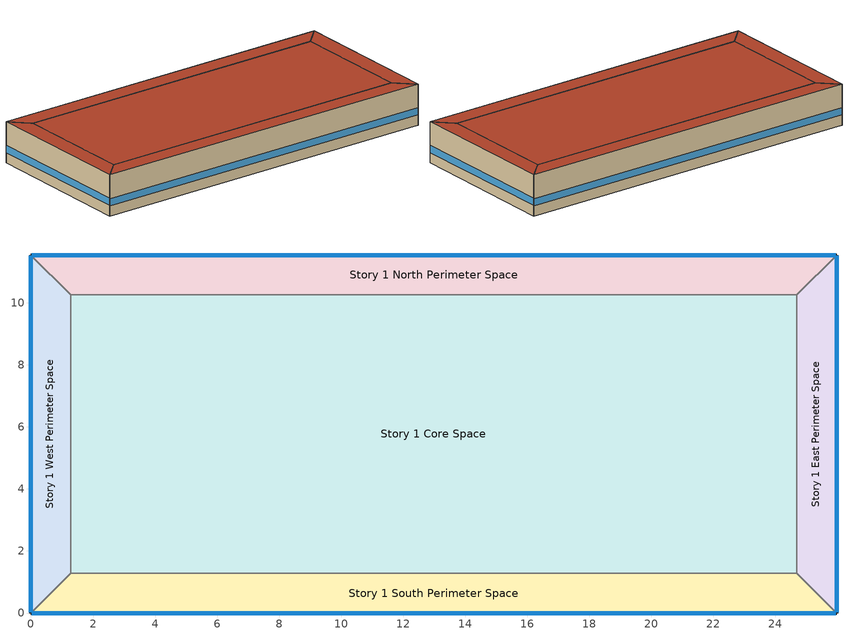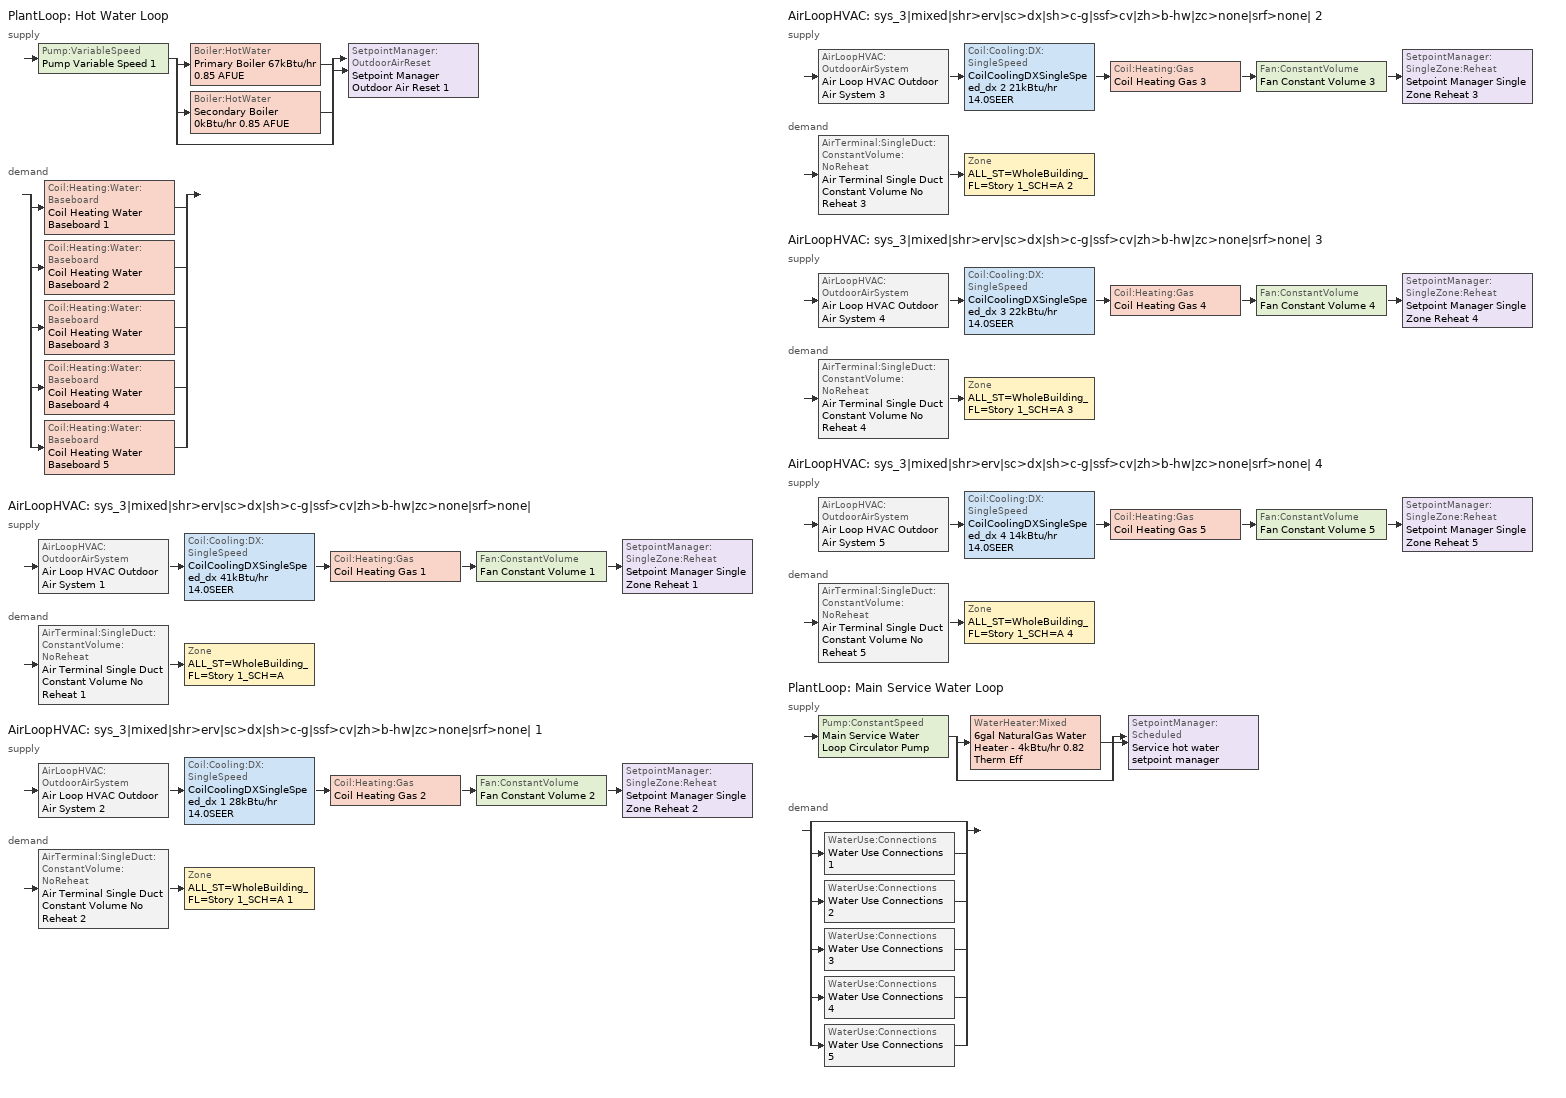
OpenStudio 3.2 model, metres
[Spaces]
Story 1 West Perimeter Space
 floor ground: 0,0 0,11.55 1.28,10.26 1.28,1.28 z0
 wall outside: 0,11.55 0,0 z0:3
 wall to Story 1 North Perimeter Space: 1.28,10.26 0,11.55 z0:3
 wall to Story 1 Core Space: 1.28,1.28 1.28,10.26 z0:3
 wall to Story 1 South Perimeter Space: 0,0 1.28,1.28 z0:3
 window (BTAP-Ext-FixedWindow:U=0.180 SHGC=0.600): 0,11.52 0,0.03 z0.76:1.27
 roof outside: 1.28,1.28 1.28,10.26 0,11.55 0,0 z3
Story 1 North Perimeter Space
 floor ground: 0,11.55 25.98,11.55 24.7,10.26 1.28,10.26 z0
 wall outside: 25.98,11.55 0,11.55 z0:3
 wall to Story 1 East Perimeter Space: 24.7,10.26 25.98,11.55 z0:3
 wall to Story 1 Core Space: 1.28,10.26 24.7,10.26 z0:3
 window (BTAP-Ext-FixedWindow:U=0.180 SHGC=0.600): 25.96,11.55 0.03,11.55 z0.76:1.27
 roof outside: 1.28,10.26 24.7,10.26 25.98,11.55 0,11.55 z3
Story 1 East Perimeter Space
 floor ground: 25.98,11.55 25.98,0 24.7,1.28 24.7,10.26 z0
 wall outside: 25.98,0 25.98,11.55 z0:3
 wall to Story 1 South Perimeter Space: 24.7,1.28 25.98,0 z0:3
 wall to Story 1 Core Space: 24.7,10.26 24.7,1.28 z0:3
 window (BTAP-Ext-FixedWindow:U=0.180 SHGC=0.600): 25.98,0.03 25.98,11.52 z0.76:1.27
 roof outside: 24.7,10.26 24.7,1.28 25.98,0 25.98,11.55 z3
Story 1 South Perimeter Space
 floor ground: 25.98,0 0,0 1.28,1.28 24.7,1.28 z0
 wall outside: 0,0 25.98,0 z0:3
 wall to Story 1 Core Space: 24.7,1.28 1.28,1.28 z0:3
 window (BTAP-Ext-FixedWindow:U=0.180 SHGC=0.600): 0.03,0 25.96,0 z0.76:1.27
 roof outside: 24.7,1.28 1.28,1.28 0,0 25.98,0 z3
Story 1 Core Space
 floor ground: 1.28,1.28 1.28,10.26 24.7,10.26 24.7,1.28 z0
 roof outside: 24.7,1.28 24.7,10.26 1.28,10.26 1.28,1.28 z3
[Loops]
PlantLoop 'Hot Water Loop'
 supply: Pump:VariableSpeed 'Pump Variable Speed 1' > split
  | Boiler:HotWater 'Primary Boiler 67kBtu/hr 0.85 AFUE'
  | Boiler:HotWater 'Secondary Boiler 0kBtu/hr 0.85 AFUE'
  | bypass
  join > SetpointManager:OutdoorAirReset 'Setpoint Manager Outdoor Air Reset 1'
 demand: split
  | Coil:Heating:Water:Baseboard 'Coil Heating Water Baseboard 1'
  | Coil:Heating:Water:Baseboard 'Coil Heating Water Baseboard 2'
  | Coil:Heating:Water:Baseboard 'Coil Heating Water Baseboard 3'
  | Coil:Heating:Water:Baseboard 'Coil Heating Water Baseboard 4'
  | Coil:Heating:Water:Baseboard 'Coil Heating Water Baseboard 5'
AirLoopHVAC 'sys_3|mixed|shr>erv|sc>dx|sh>c-g|ssf>cv|zh>b-hw|zc>none|srf>none|'
 supply: AirLoopHVAC:OutdoorAirSystem 'Air Loop HVAC Outdoor Air System 1' > Coil:Cooling:DX:SingleSpeed 'CoilCoolingDXSingleSpeed_dx 41kBtu/hr 14.0SEER' > Coil:Heating:Gas 'Coil Heating Gas 1' > Fan:ConstantVolume 'Fan Constant Volume 1' > SetpointManager:SingleZone:Reheat 'Setpoint Manager Single Zone Reheat 1'
 demand: AirTerminal:SingleDuct:ConstantVolume:NoReheat 'Air Terminal Single Duct Constant Volume No Reheat 1' > Zone 'ALL_ST=WholeBuilding_FL=Story 1_SCH=A'
AirLoopHVAC 'sys_3|mixed|shr>erv|sc>dx|sh>c-g|ssf>cv|zh>b-hw|zc>none|srf>none| 1'
 supply: AirLoopHVAC:OutdoorAirSystem 'Air Loop HVAC Outdoor Air System 2' > Coil:Cooling:DX:SingleSpeed 'CoilCoolingDXSingleSpeed_dx 1 28kBtu/hr 14.0SEER' > Coil:Heating:Gas 'Coil Heating Gas 2' > Fan:ConstantVolume 'Fan Constant Volume 2' > SetpointManager:SingleZone:Reheat 'Setpoint Manager Single Zone Reheat 2'
 demand: AirTerminal:SingleDuct:ConstantVolume:NoReheat 'Air Terminal Single Duct Constant Volume No Reheat 2' > Zone 'ALL_ST=WholeBuilding_FL=Story 1_SCH=A 1'
AirLoopHVAC 'sys_3|mixed|shr>erv|sc>dx|sh>c-g|ssf>cv|zh>b-hw|zc>none|srf>none| 2'
 supply: AirLoopHVAC:OutdoorAirSystem 'Air Loop HVAC Outdoor Air System 3' > Coil:Cooling:DX:SingleSpeed 'CoilCoolingDXSingleSpeed_dx 2 21kBtu/hr 14.0SEER' > Coil:Heating:Gas 'Coil Heating Gas 3' > Fan:ConstantVolume 'Fan Constant Volume 3' > SetpointManager:SingleZone:Reheat 'Setpoint Manager Single Zone Reheat 3'
 demand: AirTerminal:SingleDuct:ConstantVolume:NoReheat 'Air Terminal Single Duct Constant Volume No Reheat 3' > Zone 'ALL_ST=WholeBuilding_FL=Story 1_SCH=A 2'
AirLoopHVAC 'sys_3|mixed|shr>erv|sc>dx|sh>c-g|ssf>cv|zh>b-hw|zc>none|srf>none| 3'
 supply: AirLoopHVAC:OutdoorAirSystem 'Air Loop HVAC Outdoor Air System 4' > Coil:Cooling:DX:SingleSpeed 'CoilCoolingDXSingleSpeed_dx 3 22kBtu/hr 14.0SEER' > Coil:Heating:Gas 'Coil Heating Gas 4' > Fan:ConstantVolume 'Fan Constant Volume 4' > SetpointManager:SingleZone:Reheat 'Setpoint Manager Single Zone Reheat 4'
 demand: AirTerminal:SingleDuct:ConstantVolume:NoReheat 'Air Terminal Single Duct Constant Volume No Reheat 4' > Zone 'ALL_ST=WholeBuilding_FL=Story 1_SCH=A 3'
AirLoopHVAC 'sys_3|mixed|shr>erv|sc>dx|sh>c-g|ssf>cv|zh>b-hw|zc>none|srf>none| 4'
 supply: AirLoopHVAC:OutdoorAirSystem 'Air Loop HVAC Outdoor Air System 5' > Coil:Cooling:DX:SingleSpeed 'CoilCoolingDXSingleSpeed_dx 4 14kBtu/hr 14.0SEER' > Coil:Heating:Gas 'Coil Heating Gas 5' > Fan:ConstantVolume 'Fan Constant Volume 5' > SetpointManager:SingleZone:Reheat 'Setpoint Manager Single Zone Reheat 5'
 demand: AirTerminal:SingleDuct:ConstantVolume:NoReheat 'Air Terminal Single Duct Constant Volume No Reheat 5' > Zone 'ALL_ST=WholeBuilding_FL=Story 1_SCH=A 4'
PlantLoop 'Main Service Water Loop'
 supply: Pump:ConstantSpeed 'Main Service Water Loop Circulator Pump' > split
  | WaterHeater:Mixed '6gal NaturalGas Water Heater - 4kBtu/hr 0.82 Therm Eff'
  | bypass
  join > SetpointManager:Scheduled 'Service hot water setpoint manager'
 demand: split
  | bypass
  | WaterUse:Connections 'Water Use Connections 1'
  | WaterUse:Connections 'Water Use Connections 2'
  | WaterUse:Connections 'Water Use Connections 3'
  | WaterUse:Connections 'Water Use Connections 4'
  | WaterUse:Connections 'Water Use Connections 5'
[Site]
Windsor Intl AP_ON_CAN: Latitude {deg}=42.276; Longitude {deg}=-82.956; Time Zone {hr}=-5; Elevation {m}=189.6
[ClimateZones]
Climate Zone Institution Name 1=ASHRAE; Climate Zone Document Name 1=ANSI/ASHRAE Standard 169; Climate Zone Document Year 1=2006; Climate Zone Institution Name 2=CEC; Climate Zone Document Name 2=California Climate Zone Descriptions; Climate Zone Document Year 2=1995
[Building]
SmallOffice_Rectangular_NECB2017: North Axis {deg}=0; Space Type=Office WholeBuilding; Default Construction Set=BTAP-Mass at hdd = 3400.0; Standards Number of Stories=1; Standards Number of Above Ground Stories=1; Standards Template=NECB2017; Standards Building Type=SmallOffice
[Site:WaterMainsTemperature]
Calculation Method=Correlation; Annual Average Outdoor Air Temperature {C}=10.5083; Maximum Difference In Monthly Average Outdoor Air Temperatures {deltaC}=24.6
[SizingPeriod:DesignDay] Barometric Pressure {Pa}=99068; Sky Clearness=0; Rain Indicator=0; Snow Indicator=0; Day of Month=21; Daylight Saving Time Indicator=0; Humidity Indicating Type=Wetbulb; Dry-Bulb Temperature Range Modifier Type=DefaultMultipliers
Name | Maximum Dry-Bulb Temperature {C} | Daily Dry-Bulb Temperature Range {deltaC} | Humidity Indicating Conditions at Maximum Dry-Bulb | Wind Speed {m/s} | Wind Direction {deg} | Month | Day Type | Solar Model Indicator | ASHRAE Taub | ASHRAE Taud
Windsor Intl AP Ann Clg .4% Condns DB=>MWB | 32 | 9.1 | 23.1 | 5.4 | 230 | 7 | SummerDesignDay | ASHRAETau | 0.438 | 2.254
Windsor Intl AP Ann Htg 99.6% Condns DB | -15.5 | 0 | -15.5 | 5.1 | 240 | 1 | WinterDesignDay | ASHRAEClearSky
[Site:GroundTemperature:BuildingSurface]
19.527, 19.502, 19.536, 19.598, 20.002, 21.64, 22.225, 22.375, 21.449, 20.121, 19.802, 19.633
[Material:NoMass] Roughness=Smooth; Thermal Absorptance=0.9; Solar Absorptance=0.7
Name | Thermal Resistance {m2-K/W} | Visible Absorptance
Typical Carpet Pad; Typical Carpet Pad 1 | 0.21648 | 0.8
Typical Insulation 1 | 4.41243 | 0.7
Typical Insulation 2 | 2.69642 | 0.7
Typical Insulation 3 | 4.67288 | 0.7
Typical Carpet Pad 2 | 1.89481 | 0.8
Typical Carpet Pad 3 | 2.9191 | 0.8
Typical Carpet Pad 4 | 2.57255 | 0.8
Typical Insulation 4 | 0.555538 | 0.7
Typical Insulation 5 | 0.555556 | 0.7
[Material]
Name | Roughness | Thickness {m} | Conductivity {W/m-K} | Density {kg/m3} | Specific Heat {J/kg-K} | Thermal Absorptance | Solar Absorptance | Visible Absorptance
G05 25mm wood | MediumSmooth | 0.0254 | 0.15 | 608 | 1630 | 0.9 | 0.5 | 0.5
100mm Normalweight concrete floor 1 | MediumSmooth | 0.1016 | 2.31 | 2322 | 832
G01 13mm gypsum board 1 | Smooth | 0.0127 | 0.16 | 800 | 1090 | 0.9 | 0.7 | 0.5
4 in. Normalweight Concrete Floor 1 | MediumRough | 0.1016 | 2.31 | 2322 | 832 | 0.9 | 0.7 | 0.7
1IN Stucco 1 | Smooth | 0.0253 | 0.6918 | 1858 | 837 | 0.9 | 0.7 | 0.92
8IN CONCRETE HW RefBldg 1 | Rough | 0.2032 | 1.311 | 2240 | 836.8 | 0.9 | 0.7 | 0.7
1/2IN Gypsum 1 | Smooth | 0.0127 | 0.16 | 784.9 | 830 | 0.9 | 0.4 | 0.4
Metal Roof Surface 1; F08 Metal surface 1 | Smooth | 0.0008 | 45.28 | 7824 | 500 | 0.9 | 0.7 | 0.7
6 in. Normalweight Concrete Floor 1; 6 in. Normalweight Concrete Floor 2; 6 in. Normalweight Concrete Floor 3 | MediumRough | 0.1524 | 2.31 | 2322 | 832 | 0.9 | 0.7 | 0.7
[Construction]
BTAP-Int-Partition; BTAP-Int-Door: G05 25mm wood
BTAP-Int-Floor: 100mm Normalweight concrete floor 1, Typical Carpet Pad
BTAP-Int-Wall: G01 13mm gypsum board 1, G01 13mm gypsum board 1
BTAP-Int-Ceiling: Typical Carpet Pad, 100mm Normalweight concrete floor 1
BTAP-Int-Window: SimpleGlazing
BTAP-Ext-Floor-Mass:U-0.214: Typical Insulation 1, 4 in. Normalweight Concrete Floor 1, Typical Carpet Pad 1
BTAP-Ext-Wall-Mass:U-0.337: 1IN Stucco 1, 8IN CONCRETE HW RefBldg 1, Typical Insulation 2, 1/2IN Gypsum 1
BTAP-Ext-Roof-Metal:U-0.214: Metal Roof Surface 1, Typical Insulation 3
BTAP-Grnd-Floor-Mass:U-0.51: 6 in. Normalweight Concrete Floor 1, Typical Carpet Pad 2
BTAP-Grnd-Wall-Mass:U-0.335: 6 in. Normalweight Concrete Floor 2, Typical Carpet Pad 3
BTAP-Grnd-Roof-Mass:U-0.379: 6 in. Normalweight Concrete Floor 3, Typical Carpet Pad 4
BTAP-Ext-FixedWindow:U=0.180 SHGC=0.600; BTAP-Ext-GlassDoors:U=0.180 SHGC=0.600; BTAP-Ext-Skylights:U=0.180 SHGC=0.600; BTAP-Ext-DaylightDomes:U=0.180 SHGC=0.600; BTAP-Ext-DaylightDiffuser:U=0.180 SHGC=0.600: SimpleGlazing:U=0.180 SHGC=0.600
BTAP-Ext-Door:U-1.8: F08 Metal surface 1, Typical Insulation 4
BTAP-Ext-OverHeadDoor:U-1.8: Typical Insulation 5
[DefaultConstructionSet]
BTAP-Mass at hdd = 3400.0: Default Exterior Surface Constructions=BTAP-Mass at hdd = 3400.0; Default Interior Surface Constructions=Default Surface Constructions 2; Default Ground Contact Surface Constructions=BTAP-Mass at hdd = 3400.0 1; Default Exterior SubSurface Constructions=BTAP-Mass at hdd = 3400.0; Default Interior SubSurface Constructions=Default Sub Surface Constructions 2; Interior Partition Construction=BTAP-Int-Partition
[DefaultSurfaceConstructions]
Name | Floor Construction | Wall Construction | Roof Ceiling Construction
Default Surface Constructions 2 | BTAP-Int-Floor | BTAP-Int-Wall | BTAP-Int-Ceiling
BTAP-Mass at hdd = 3400.0 | BTAP-Ext-Floor-Mass:U-0.214 | BTAP-Ext-Wall-Mass:U-0.337 | BTAP-Ext-Roof-Metal:U-0.214
BTAP-Mass at hdd = 3400.0 1 | BTAP-Grnd-Floor-Mass:U-0.51 | BTAP-Grnd-Wall-Mass:U-0.335 | BTAP-Grnd-Roof-Mass:U-0.379
[DefaultSubSurfaceConstructions]
Name | Fixed Window Construction | Operable Window Construction | Door Construction | Glass Door Construction | Overhead Door Construction | Skylight Construction | Tubular Daylight Dome Construction | Tubular Daylight Diffuser Construction
Default Sub Surface Constructions 2 | BTAP-Int-Window | BTAP-Int-Window | BTAP-Int-Door
BTAP-Mass at hdd = 3400.0 | BTAP-Ext-FixedWindow:U=0.180 SHGC=0.600 | BTAP-Ext-FixedWindow:U=0.180 SHGC=0.600 | BTAP-Ext-Door:U-1.8 | BTAP-Ext-GlassDoors:U=0.180 SHGC=0.600 | BTAP-Ext-OverHeadDoor:U-1.8 | BTAP-Ext-Skylights:U=0.180 SHGC=0.600 | BTAP-Ext-DaylightDomes:U=0.180 SHGC=0.600 | BTAP-Ext-DaylightDiffuser:U=0.180 SHGC=0.600
[WindowMaterial:SimpleGlazingSystem] Solar Heat Gain Coefficient=0.6; Visible Transmittance=0.21
Name | U-Factor {W/m2-K}
SimpleGlazing | 2.2
SimpleGlazing:U=0.180 SHGC=0.600 | 1.8
[BuildingStory]
Story 1: Nominal Z Coordinate {m}=0; Nominal Floor to Floor Height {m}=3
[Space] Building Story=Story 1
Name | Thermal Zone
Story 1 West Perimeter Space | ALL_ST=WholeBuilding_FL=Story 1_SCH=A 3
Story 1 North Perimeter Space | ALL_ST=WholeBuilding_FL=Story 1_SCH=A 4
Story 1 East Perimeter Space | ALL_ST=WholeBuilding_FL=Story 1_SCH=A 2
Story 1 South Perimeter Space | ALL_ST=WholeBuilding_FL=Story 1_SCH=A 1
Story 1 Core Space | ALL_ST=WholeBuilding_FL=Story 1_SCH=A
[SpaceType]
Office WholeBuilding: Default Schedule Set=Office WholeBuilding Schedule Set; Design Specification Outdoor Air Object=Office WholeBuilding Ventilation; Standards Building Type=Office; Standards Space Type=WholeBuilding
[People:Definition]
Office WholeBuilding People Definition: Number of People Calculation Method=People/Area; People per Space Floor Area {person/m2}=0.0400145; Fraction Radiant=0.3
[People]
Office WholeBuilding People: People Definition=Office WholeBuilding People Definition; Space or SpaceType=Office WholeBuilding; Work Efficiency Schedule=Work Efficiency Schedule; Clothing Insulation Schedule=Clothing Schedule; Air Velocity Schedule=Air Velocity Schedule; Multiplier=1
[Lights:Definition]
Office WholeBuilding Lights Definition: Design Level Calculation Method=Watts/Area; Watts per Space Floor Area {W/m2}=8.49993; Fraction Radiant=0.5; Fraction Visible=0.2
[Lights]
Office WholeBuilding Lights: Lights Definition=Office WholeBuilding Lights Definition; Space or SpaceType=Office WholeBuilding; Fraction Replaceable=1
[ElectricEquipment:Definition]
Office WholeBuilding Elec Equip Definition: Design Level Calculation Method=Watts/Area; Watts per Space Floor Area {W/m2}=7.50273; Fraction Radiant=0.5
[ElectricEquipment]
Office WholeBuilding Elec Equip: Electric Equipment Definition=Office WholeBuilding Elec Equip Definition; Space or SpaceType=Office WholeBuilding
[DesignSpecification:OutdoorAir]
Office WholeBuilding Ventilation: Outdoor Air Method=Sum; Outdoor Air Flow per Person {m3/s-person}=0.0177735
[DefaultScheduleSet]
Office WholeBuilding Schedule Set: Number of People Schedule=NECB-A-Occupancy; People Activity Level Schedule=NECB-Activity; Lighting Schedule=NECB-A-Lighting; Electric Equipment Schedule=NECB-A-Electric-Equipment; Infiltration Schedule=Always On
[ThermostatSetpoint:DualSetpoint] Heating Setpoint Temperature Schedule=NECB-A-Thermostat Setpoint-Heating; Cooling Setpoint Temperature Schedule=NECB-A-Thermostat Setpoint-Cooling
Office WholeBuilding Thermostat 11; Office WholeBuilding Thermostat 12; Office WholeBuilding Thermostat 13; Office WholeBuilding Thermostat 14; Office WholeBuilding Thermostat 15
[SpaceInfiltration:DesignFlowRate] Schedule=Always On Discrete; Design Flow Rate Calculation Method=Flow/ExteriorArea; Flow per Exterior Surface Area {m3/s-m2}=0.000785624; Constant Term Coefficient=0; Temperature Term Coefficient=0; Velocity Term Coefficient=0.224; Velocity Squared Term Coefficient=0
Name | Space or SpaceType
Story 1 Core Space Infiltration | Story 1 Core Space
Story 1 East Perimeter Space Infiltration | Story 1 East Perimeter Space
Story 1 North Perimeter Space Infiltration | Story 1 North Perimeter Space
Story 1 South Perimeter Space Infiltration | Story 1 South Perimeter Space
Story 1 West Perimeter Space Infiltration | Story 1 West Perimeter Space
[ThermalZone] Use Ideal Air Loads=No
Name | Thermostat
ALL_ST=WholeBuilding_FL=Story 1_SCH=A | Office WholeBuilding Thermostat 11
ALL_ST=WholeBuilding_FL=Story 1_SCH=A 1 | Office WholeBuilding Thermostat 12
ALL_ST=WholeBuilding_FL=Story 1_SCH=A 2 | Office WholeBuilding Thermostat 13
ALL_ST=WholeBuilding_FL=Story 1_SCH=A 3 | Office WholeBuilding Thermostat 14
ALL_ST=WholeBuilding_FL=Story 1_SCH=A 4 | Office WholeBuilding Thermostat 15
[Sizing:Zone] Zone Cooling Design Supply Air Temperature Input Method=SupplyAirTemperature; Zone Cooling Design Supply Air Temperature {C}=13; Zone Cooling Design Supply Air Temperature Difference {deltaC}=11.11; Zone Heating Design Supply Air Temperature Input Method=SupplyAirTemperature; Zone Heating Design Supply Air Temperature {C}=43; Zone Heating Design Supply Air Temperature Difference {deltaC}=11.11; Zone Cooling Design Supply Air Humidity Ratio {kg-H2O/kg-air}=0.0085; Zone Heating Design Supply Air Humidity Ratio {kg-H2O/kg-air}=0.008; Zone Heating Sizing Factor=1.3; Zone Cooling Sizing Factor=1.1; Cooling Design Air Flow Method=DesignDay; Heating Design Air Flow Method=DesignDay; Account for Dedicated Outdoor Air System=No; Dedicated Outdoor Air System Control Strategy=NeutralSupplyAir; Dedicated Outdoor Air Low Setpoint Temperature for Design {C}=autosize; Dedicated Outdoor Air High Setpoint Temperature for Design {C}=autosize
ALL_ST=WholeBuilding_FL=Story 1_SCH=A; ALL_ST=WholeBuilding_FL=Story 1_SCH=A 1; ALL_ST=WholeBuilding_FL=Story 1_SCH=A 2; ALL_ST=WholeBuilding_FL=Story 1_SCH=A 3; ALL_ST=WholeBuilding_FL=Story 1_SCH=A 4
[Zone equipment]
ALL_ST=WholeBuilding_FL=Story 1_SCH=A: Air Terminal Single Duct Constant Volume No Reheat 1, Zone HVAC Baseboard Convective Water 1
ALL_ST=WholeBuilding_FL=Story 1_SCH=A 1: Air Terminal Single Duct Constant Volume No Reheat 2, Zone HVAC Baseboard Convective Water 2
ALL_ST=WholeBuilding_FL=Story 1_SCH=A 2: Air Terminal Single Duct Constant Volume No Reheat 3, Zone HVAC Baseboard Convective Water 3
ALL_ST=WholeBuilding_FL=Story 1_SCH=A 3: Air Terminal Single Duct Constant Volume No Reheat 4, Zone HVAC Baseboard Convective Water 4
ALL_ST=WholeBuilding_FL=Story 1_SCH=A 4: Air Terminal Single Duct Constant Volume No Reheat 5, Zone HVAC Baseboard Convective Water 5
[PlantLoop] Glycol Concentration=0; Plant Loop Volume {m3}=Autocalculate; Load Distribution Scheme=Optimal
Name | Fluid Type | Maximum Loop Temperature {C} | Minimum Loop Temperature {C}
Hot Water Loop | Water
Main Service Water Loop |  | 60 | 10
[Sizing:Plant] Loop Type=Heating; Sizing Option=NonCoincident; Zone Timesteps in Averaging Window=1; Coincident Sizing Factor Mode=None
Name | Design Loop Exit Temperature {C} | Loop Design Temperature Difference {deltaC}
Hot Water Loop | 82 | 16
Main Service Water Loop | 60 | 5
[Pump:VariableSpeed]
Pump Variable Speed 1: Motor Efficiency=0.855; Pump Control Type=Intermittent; Skin Loss Radiative Fraction=0.5; Design Power Sizing Method=PowerPerFlowPerPressure; Design Electric Power per Unit Flow Rate {W/(m3/s)}=348701.1; Design Shaft Power per Unit Flow Rate per Unit Head {W-s/m3-Pa}=1.43473; Design Minimum Flow Rate Fraction=0
[Boiler:HotWater] Fuel Type=NaturalGas; Nominal Thermal Efficiency=0.85; Normalized Boiler Efficiency Curve=BOILER-EFFFPLR-NECB2011; Water Outlet Upper Temperature Limit {C}=99; Boiler Flow Mode=ConstantFlow; Parasitic Electric Load {W}=0; Sizing Factor=1
Name | Nominal Capacity {W}
Primary Boiler 67kBtu/hr 0.85 AFUE | 19699.5
Secondary Boiler 0kBtu/hr 0.85 AFUE | 0.001
[SetpointManager:OutdoorAirReset]
Setpoint Manager Outdoor Air Reset 1: Control Variable=Temperature; Setpoint at Outdoor Low Temperature {C}=82; Outdoor Low Temperature {C}=-16; Setpoint at Outdoor High Temperature {C}=60; Outdoor High Temperature {C}=0
[AirLoopHVAC] Design Supply Air Flow Rate {m3/s}=autosize; Design Return Air Flow Fraction of Supply Air Flow=1
Name | Availability Schedule
sys_3|mixed|shr>erv|sc>dx|sh>c-g|ssf>cv|zh>b-hw|zc>none|srf>none| | sys_3|mixed|shr>none|sc>dx|sh>c-g|ssf>cv|zh>b-hw|zc>none|srf>none| Occ Sch
sys_3|mixed|shr>erv|sc>dx|sh>c-g|ssf>cv|zh>b-hw|zc>none|srf>none| 1 | sys_3|mixed|shr>none|sc>dx|sh>c-g|ssf>cv|zh>b-hw|zc>none|srf>none| 1 Occ Sch
sys_3|mixed|shr>erv|sc>dx|sh>c-g|ssf>cv|zh>b-hw|zc>none|srf>none| 2 | sys_3|mixed|shr>none|sc>dx|sh>c-g|ssf>cv|zh>b-hw|zc>none|srf>none| 2 Occ Sch
sys_3|mixed|shr>erv|sc>dx|sh>c-g|ssf>cv|zh>b-hw|zc>none|srf>none| 3 | sys_3|mixed|shr>none|sc>dx|sh>c-g|ssf>cv|zh>b-hw|zc>none|srf>none| 3 Occ Sch
sys_3|mixed|shr>erv|sc>dx|sh>c-g|ssf>cv|zh>b-hw|zc>none|srf>none| 4 | sys_3|mixed|shr>none|sc>dx|sh>c-g|ssf>cv|zh>b-hw|zc>none|srf>none| 4 Occ Sch
[Sizing:System] Type of Load to Size On=Sensible; Design Outdoor Air Flow Rate {m3/s}=Autosize; Central Heating Maximum System Air Flow Ratio=1; Preheat Design Temperature {C}=7; Preheat Design Humidity Ratio {kg-H2O/kg-Air}=0.008; Precool Design Temperature {C}=13; Precool Design Humidity Ratio {kg-H2O/kg-Air}=0.008; Central Cooling Design Supply Air Temperature {C}=13; Central Heating Design Supply Air Temperature {C}=43; Sizing Option=NonCoincident; 100% Outdoor Air in Cooling=No; 100% Outdoor Air in Heating=No; Central Cooling Design Supply Air Humidity Ratio {kg-H2O/kg-Air}=0.0085; Central Heating Design Supply Air Humidity Ratio {kg-H2O/kg-Air}=0.008; Cooling Design Air Flow Method=DesignDay; Cooling Design Air Flow Rate {m3/s}=0; Heating Design Air Flow Method=DesignDay; Heating Design Air Flow Rate {m3/s}=0; System Outdoor Air Method=ZoneSum; Zone Maximum Outdoor Air Fraction=1; Cooling Supply Air Flow Rate Per Floor Area {m3/s-m2}=0.00996765; Cooling Fraction of Autosized Cooling Supply Air Flow Rate=1; Cooling Supply Air Flow Rate Per Unit Cooling Capacity {m3/s-W}=3.94755e-05; Heating Supply Air Flow Rate Per Floor Area {m3/s-m2}=0.00996765; Heating Fraction of Autosized Heating Supply Air Flow Rate=1; Heating Fraction of Autosized Cooling Supply Air Flow Rate=1; Heating Supply Air Flow Rate Per Unit Heating Capacity {m3/s-W}=3.15882e-05; Cooling Design Capacity Method=CoolingDesignCapacity; Cooling Design Capacity {W}=autosize; Cooling Design Capacity Per Floor Area {W/m2}=234.7; Fraction of Autosized Cooling Design Capacity=1; Heating Design Capacity Method=HeatingDesignCapacity; Heating Design Capacity {W}=autosize; Heating Design Capacity Per Floor Area {W/m2}=157; Fraction of Autosized Heating Design Capacity=1; Central Cooling Capacity Control Method=OnOff
sys_3|mixed|shr>erv|sc>dx|sh>c-g|ssf>cv|zh>b-hw|zc>none|srf>none|; sys_3|mixed|shr>erv|sc>dx|sh>c-g|ssf>cv|zh>b-hw|zc>none|srf>none| 1; sys_3|mixed|shr>erv|sc>dx|sh>c-g|ssf>cv|zh>b-hw|zc>none|srf>none| 2; sys_3|mixed|shr>erv|sc>dx|sh>c-g|ssf>cv|zh>b-hw|zc>none|srf>none| 3; sys_3|mixed|shr>erv|sc>dx|sh>c-g|ssf>cv|zh>b-hw|zc>none|srf>none| 4
[Fan:ConstantVolume] Availability Schedule=Always On Discrete; Fan Total Efficiency=0.39975; Pressure Rise {Pa}=640; Maximum Flow Rate {m3/s}=AutoSize; Motor Efficiency=0.615
Fan Constant Volume 1; Fan Constant Volume 2; Fan Constant Volume 3; Fan Constant Volume 4; Fan Constant Volume 5
[Coil:Heating:Gas] Availability Schedule=Always On Discrete; Gas Burner Efficiency=0.924; Nominal Capacity {W}=AutoSize; Parasitic Electric Load {W}=0; Part Load Fraction Correlation Curve=FURNACE-EFFPLR-NECB2011; Parasitic Gas Load {W}=0
Coil Heating Gas 1; Coil Heating Gas 2; Coil Heating Gas 3; Coil Heating Gas 4; Coil Heating Gas 5
[Coil:Cooling:DX:SingleSpeed] Availability Schedule=Always On Discrete; Rated Total Cooling Capacity {W}=autosize; Rated Sensible Heat Ratio=autosize; Rated COP {W/W}=4.11713; Rated Air Flow Rate {m3/s}=autosize; Rated Evaporator Fan Power Per Volume Flow Rate {W/(m3/s)}=773.3; Total Cooling Capacity Function of Temperature Curve=DXCOOL-NECB2011-REF-CAPFT; Total Cooling Capacity Function of Flow Fraction Curve=DXCOOL-NECB2011-REF-CAPFFLOW; Energy Input Ratio Function of Temperature Curve=DXCOOL-NECB2011-REF-COOLEIRFT; Energy Input Ratio Function of Flow Fraction Curve=DXCOOL-NECB2011-REF-COOLEIRFFLOW; Part Load Fraction Correlation Curve=DXCOOL-NECB2011-REF-COOLPLFFPLR; Minimum Outdoor Dry-Bulb Temperature for Compressor Operation {C}=-25; Condenser Type=AirCooled; Evaporative Condenser Effectiveness=0; Evaporative Condenser Air Flow Rate {m3/s}=Autosize; Evaporative Condenser Pump Rated Power Consumption {W}=Autosize; Crankcase Heater Capacity {W}=0; Maximum Outdoor Dry-Bulb Temperature for Crankcase Heater Operation {C}=0; Basin Heater Capacity {W/K}=0; Basin Heater Setpoint Temperature {C}=10
CoilCoolingDXSingleSpeed_dx 41kBtu/hr 14.0SEER; CoilCoolingDXSingleSpeed_dx 1 28kBtu/hr 14.0SEER; CoilCoolingDXSingleSpeed_dx 2 21kBtu/hr 14.0SEER; CoilCoolingDXSingleSpeed_dx 3 22kBtu/hr 14.0SEER; CoilCoolingDXSingleSpeed_dx 4 14kBtu/hr 14.0SEER
[Controller:OutdoorAir] Minimum Outdoor Air Flow Rate {m3/s}=autosize; Maximum Outdoor Air Flow Rate {m3/s}=Autosize; Economizer Control Type=NoEconomizer; Economizer Control Action Type=ModulateFlow; Economizer Maximum Limit Dry-Bulb Temperature {C}=28; Economizer Maximum Limit Enthalpy {J/kg}=64000; Economizer Minimum Limit Dry-Bulb Temperature {C}=-100; Lockout Type=NoLockout; Minimum Limit Type=FixedMinimum; High Humidity Control=No; Heat Recovery Bypass Control Type=BypassWhenOAFlowGreaterThanMinimum
Name | Minimum Outdoor Air Schedule | Controller Mechanical Ventilation
Controller Outdoor Air 1 | sys_3|mixed|shr>none|sc>dx|sh>c-g|ssf>cv|zh>b-hw|zc>none|srf>none| Occ Sch | Controller Mechanical Ventilation 1
Controller Outdoor Air 2 | sys_3|mixed|shr>none|sc>dx|sh>c-g|ssf>cv|zh>b-hw|zc>none|srf>none| 1 Occ Sch | Controller Mechanical Ventilation 2
Controller Outdoor Air 3 | sys_3|mixed|shr>none|sc>dx|sh>c-g|ssf>cv|zh>b-hw|zc>none|srf>none| 2 Occ Sch | Controller Mechanical Ventilation 3
Controller Outdoor Air 4 | sys_3|mixed|shr>none|sc>dx|sh>c-g|ssf>cv|zh>b-hw|zc>none|srf>none| 3 Occ Sch | Controller Mechanical Ventilation 4
Controller Outdoor Air 5 | sys_3|mixed|shr>none|sc>dx|sh>c-g|ssf>cv|zh>b-hw|zc>none|srf>none| 4 Occ Sch | Controller Mechanical Ventilation 5
[Controller:MechanicalVentilation] Availability Schedule=Always On Discrete; System Outdoor Air Method=ZoneSum
Controller Mechanical Ventilation 1; Controller Mechanical Ventilation 2; Controller Mechanical Ventilation 3; Controller Mechanical Ventilation 4; Controller Mechanical Ventilation 5
[AirLoopHVAC:OutdoorAirSystem]
Name | Controller
Air Loop HVAC Outdoor Air System 1 | Controller Outdoor Air 1
Air Loop HVAC Outdoor Air System 2 | Controller Outdoor Air 2
Air Loop HVAC Outdoor Air System 3 | Controller Outdoor Air 3
Air Loop HVAC Outdoor Air System 4 | Controller Outdoor Air 4
Air Loop HVAC Outdoor Air System 5 | Controller Outdoor Air 5
[SetpointManager:SingleZone:Reheat] Minimum Supply Air Temperature {C}=13; Maximum Supply Air Temperature {C}=43
Name | Control Zone
Setpoint Manager Single Zone Reheat 1 | ALL_ST=WholeBuilding_FL=Story 1_SCH=A
Setpoint Manager Single Zone Reheat 2 | ALL_ST=WholeBuilding_FL=Story 1_SCH=A 1
Setpoint Manager Single Zone Reheat 3 | ALL_ST=WholeBuilding_FL=Story 1_SCH=A 2
Setpoint Manager Single Zone Reheat 4 | ALL_ST=WholeBuilding_FL=Story 1_SCH=A 3
Setpoint Manager Single Zone Reheat 5 | ALL_ST=WholeBuilding_FL=Story 1_SCH=A 4
[AirTerminal:SingleDuct:ConstantVolume:NoReheat] Availability Schedule=Always On Discrete; Maximum Air Flow Rate {m3/s}=AutoSize
Air Terminal Single Duct Constant Volume No Reheat 1; Air Terminal Single Duct Constant Volume No Reheat 2; Air Terminal Single Duct Constant Volume No Reheat 3; Air Terminal Single Duct Constant Volume No Reheat 4; Air Terminal Single Duct Constant Volume No Reheat 5
[Coil:Heating:Water:Baseboard] Heating Design Capacity Method=HeatingDesignCapacity; Heating Design Capacity {W}=autosize; Heating Design Capacity Per Floor Area {W/m2}=0; Fraction of Autosized Heating Design Capacity=0.8
Coil Heating Water Baseboard 1; Coil Heating Water Baseboard 2; Coil Heating Water Baseboard 3; Coil Heating Water Baseboard 4; Coil Heating Water Baseboard 5
[ZoneHVAC:Baseboard:Convective:Water] Availability Schedule=Always On Discrete
Name | Heating Coil
Zone HVAC Baseboard Convective Water 1 | Coil Heating Water Baseboard 1
Zone HVAC Baseboard Convective Water 2 | Coil Heating Water Baseboard 2
Zone HVAC Baseboard Convective Water 3 | Coil Heating Water Baseboard 3
Zone HVAC Baseboard Convective Water 4 | Coil Heating Water Baseboard 4
Zone HVAC Baseboard Convective Water 5 | Coil Heating Water Baseboard 5
[SetpointManager:Scheduled]
Service hot water setpoint manager: Control Variable=Temperature; Schedule=Service Water Loop Temp - 140F
[Pump:ConstantSpeed]
Main Service Water Loop Circulator Pump: Rated Flow Rate {m3/s}=autosize; Rated Pump Head {Pa}=170.404; Rated Power Consumption {W}=autosize; Motor Efficiency=0.7; Fraction of Motor Inefficiencies to Fluid Stream=0; Pump Control Type=Intermittent; Design Power Sizing Method=PowerPerFlowPerPressure; Design Electric Power per Unit Flow Rate {W/(m3/s)}=348701.1; Design Shaft Power per Unit Flow Rate per Unit Head {W-s/m3-Pa}=1.28205
[WaterHeater:Mixed]
6gal NaturalGas Water Heater - 4kBtu/hr 0.82 Therm Eff: Tank Volume {m3}=0.0227151; Setpoint Temperature Schedule=Service Water Loop Temp - 140F; Deadband Temperature Difference {deltaC}=2; Maximum Temperature Limit {C}=60; Heater Control Type=Cycle; Heater Maximum Capacity {W}=1186.86; Heater Fuel Type=NaturalGas; Heater Thermal Efficiency=0.82; Part Load Factor Curve=SWH-EFFFPLR-NECB2011; Off Cycle Parasitic Fuel Consumption Rate {W}=7.77014; Off Cycle Parasitic Fuel Type=NaturalGas; Off Cycle Parasitic Heat Fraction to Tank=0.8; On Cycle Parasitic Fuel Consumption Rate {W}=7.77014; On Cycle Parasitic Fuel Type=NaturalGas; On Cycle Parasitic Heat Fraction to Tank=0; Ambient Temperature Indicator=Schedule; Ambient Temperature Schedule=Water Heater Ambient Temp Schedule - 70.0f; Off Cycle Loss Coefficient to Ambient Temperature {W/K}=0.214625; On Cycle Loss Coefficient to Ambient Temperature {W/K}=0.214625; Use Side Effectiveness=1; Source Side Effectiveness=1; Use Side Design Flow Rate {m3/s}=autosize; Source Side Design Flow Rate {m3/s}=autosize; Indirect Water Heating Recovery Time {hr}=1.5; Source Side Flow Control Mode=IndirectHeatPrimarySetpoint
[WaterHeater:Sizing]
6gal NaturalGas Water Heater - 4kBtu/hr 0.82 Therm Eff: Design Mode=PeakDraw; Time Storage Can Meet Peak Draw {hr}=0.538503; Time for Tank Recovery {hr}=0; Nominal Tank Volume for Autosizing Plant Connections {m3}=1
[WaterUse:Connections] Drain Water Heat Exchanger Type=None; Drain Water Heat Exchanger Destination=Plant
Name | Water Use Equipment Name 1
Water Use Connections 1 | Story 1 core space Service Water Use 0.06gal/min
Water Use Connections 2 | Story 1 east perimeter space Service Water Use 0.0gal/min
Water Use Connections 3 | Story 1 north perimeter space Service Water Use 0.01gal/min
Water Use Connections 4 | Story 1 south perimeter space Service Water Use 0.01gal/min
Water Use Connections 5 | Story 1 west perimeter space Service Water Use 0.0gal/min
[WaterUse:Equipment:Definition]
Name | Peak Flow Rate {m3/s} | Target Temperature Schedule | Sensible Fraction Schedule | Latent Fraction Schedule
Story 1 core space Service Water Use Def 0.06gal/min | 4.0208e-06 | Schedule Ruleset 5 | Schedule Ruleset 3 | Schedule Ruleset 4
Story 1 east perimeter space Service Water Use Def 0.0gal/min | 2.51792e-07 | Schedule Ruleset 8 | Schedule Ruleset 6 | Schedule Ruleset 7
Story 1 north perimeter space Service Water Use Def 0.01gal/min | 6.05874e-07 | Schedule Ruleset 11 | Schedule Ruleset 9 | Schedule Ruleset 10
Story 1 south perimeter space Service Water Use Def 0.01gal/min | 6.05874e-07 | Schedule Ruleset 14 | Schedule Ruleset 12 | Schedule Ruleset 13
Story 1 west perimeter space Service Water Use Def 0.0gal/min | 2.51792e-07 | Schedule Ruleset 17 | Schedule Ruleset 15 | Schedule Ruleset 16
[WaterUse:Equipment] Flow Rate Fraction Schedule=NECB-A-Service Water Heating
Name | Water Use Equipment Definition | Space
Story 1 core space Service Water Use 0.06gal/min | Story 1 core space Service Water Use Def 0.06gal/min | Story 1 Core Space
Story 1 east perimeter space Service Water Use 0.0gal/min | Story 1 east perimeter space Service Water Use Def 0.0gal/min | Story 1 East Perimeter Space
Story 1 north perimeter space Service Water Use 0.01gal/min | Story 1 north perimeter space Service Water Use Def 0.01gal/min | Story 1 North Perimeter Space
Story 1 south perimeter space Service Water Use 0.01gal/min | Story 1 south perimeter space Service Water Use Def 0.01gal/min | Story 1 South Perimeter Space
Story 1 west perimeter space Service Water Use 0.0gal/min | Story 1 west perimeter space Service Water Use Def 0.0gal/min | Story 1 West Perimeter Space
[AvailabilityManager:NightCycle] Applicability Schedule=Always On Discrete; Control Type=CycleOnAny; Thermostat Tolerance {deltaC}=1; Cycling Run Time {s}=3600
Availability Manager Night Cycle 1; Availability Manager Night Cycle 2; Availability Manager Night Cycle 3; Availability Manager Night Cycle 4; Availability Manager Night Cycle 5
[HeatExchanger:AirToAir:SensibleAndLatent] Availability Schedule=Always On Discrete; Nominal Supply Air Flow Rate {m3/s}=autosize; Sensible Effectiveness at 100% Heating Air Flow=0.5; Latent Effectiveness at 100% Heating Air Flow=0.5; Sensible Effectiveness at 75% Heating Air Flow=0.5; Latent Effectiveness at 75% Heating Air Flow=0.5; Sensible Effectiveness at 100% Cooling Air Flow=0.5; Latent Effectiveness at 100% Cooling Air Flow=0.5; Sensible Effectiveness at 75% Cooling Air Flow=0.5; Latent Effectiveness at 75% Cooling Air Flow=0.5; Supply Air Outlet Temperature Control=Yes; Heat Exchanger Type=Rotary; Frost Control Type=ExhaustOnly; Threshold Temperature {C}=-23.3; Initial Defrost Time Fraction=0.167; Rate of Defrost Time Fraction Increase {1/K}=1.44; Economizer Lockout=Yes
Name | Nominal Electric Power {W}
sys_3|mixed|shr>none|sc>dx|sh>c-g|ssf>cv|zh>b-hw|zc>none|srf>none| ERV | 157.307
sys_3|mixed|shr>none|sc>dx|sh>c-g|ssf>cv|zh>b-hw|zc>none|srf>none| 1 ERV; sys_3|mixed|shr>none|sc>dx|sh>c-g|ssf>cv|zh>b-hw|zc>none|srf>none| 4 ERV | 66.1696
sys_3|mixed|shr>none|sc>dx|sh>c-g|ssf>cv|zh>b-hw|zc>none|srf>none| 2 ERV; sys_3|mixed|shr>none|sc>dx|sh>c-g|ssf>cv|zh>b-hw|zc>none|srf>none| 3 ERV | 56.7198
[SetpointManager:OutdoorAirPretreat] Minimum Setpoint Temperature {C}=-99; Maximum Setpoint Temperature {C}=99; Minimum Setpoint Humidity Ratio {kgWater/kgDryAir}=1e-05; Maximum Setpoint Humidity Ratio {kgWater/kgDryAir}=1
Setpoint Manager Outdoor Air Pretreat 1; Setpoint Manager Outdoor Air Pretreat 2; Setpoint Manager Outdoor Air Pretreat 3; Setpoint Manager Outdoor Air Pretreat 4; Setpoint Manager Outdoor Air Pretreat 5
[Schedule:Day]
Clothing Schedule Default Winter Clothes; Always On Default; sys_3|mixed|shr>none|sc>dx|sh>c-g|ssf>cv|zh>b-hw|zc>none|srf>none| Occ Sch Winter Design Day; sys_3|mixed|shr>none|sc>dx|sh>c-g|ssf>cv|zh>b-hw|zc>none|srf>none| Occ Sch Summer Design Day; sys_3|mixed|shr>none|sc>dx|sh>c-g|ssf>cv|zh>b-hw|zc>none|srf>none| 1 Occ Sch Winter Design Day; sys_3|mixed|shr>none|sc>dx|sh>c-g|ssf>cv|zh>b-hw|zc>none|srf>none| 1 Occ Sch Summer Design Day; sys_3|mixed|shr>none|sc>dx|sh>c-g|ssf>cv|zh>b-hw|zc>none|srf>none| 2 Occ Sch Winter Design Day; sys_3|mixed|shr>none|sc>dx|sh>c-g|ssf>cv|zh>b-hw|zc>none|srf>none| 2 Occ Sch Summer Design Day; sys_3|mixed|shr>none|sc>dx|sh>c-g|ssf>cv|zh>b-hw|zc>none|srf>none| 3 Occ Sch Winter Design Day; sys_3|mixed|shr>none|sc>dx|sh>c-g|ssf>cv|zh>b-hw|zc>none|srf>none| 3 Occ Sch Summer Design Day; sys_3|mixed|shr>none|sc>dx|sh>c-g|ssf>cv|zh>b-hw|zc>none|srf>none| 4 Occ Sch Winter Design Day; sys_3|mixed|shr>none|sc>dx|sh>c-g|ssf>cv|zh>b-hw|zc>none|srf>none| 4 Occ Sch Summer Design Day: 24, 0, 1
Clothing Schedule Summer Clothes: 24, 0, 0.5
Air Velocity Schedule Default; NECB-A-Electric-Equipment Sat Day; NECB-A-Electric-Equipment Sun|Hol Day; Schedule Day 8; Schedule Day 11; Schedule Day 14; Schedule Day 17; Schedule Day 20: 24, 0, 0.2
Work Efficiency Schedule Default; NECB-A-Occupancy Sat Day; NECB-A-Occupancy Sun|Hol Day; sys_3|mixed|shr>none|sc>dx|sh>c-g|ssf>cv|zh>b-hw|zc>none|srf>none| Occ Sch Sunday; sys_3|mixed|shr>none|sc>dx|sh>c-g|ssf>cv|zh>b-hw|zc>none|srf>none| 1 Occ Sch Sunday; sys_3|mixed|shr>none|sc>dx|sh>c-g|ssf>cv|zh>b-hw|zc>none|srf>none| 2 Occ Sch Sunday; sys_3|mixed|shr>none|sc>dx|sh>c-g|ssf>cv|zh>b-hw|zc>none|srf>none| 3 Occ Sch Sunday; sys_3|mixed|shr>none|sc>dx|sh>c-g|ssf>cv|zh>b-hw|zc>none|srf>none| 4 Occ Sch Sunday: 24, 0, 0
NECB-A-Occupancy Default; NECB-A-Occupancy Default|Wkdy Day: 7, 0, 0, 8, 0, 0.1, 9, 0, 0.7, 12, 0, 0.9, 14, 0, 0.5, 17, 0, 0.9, 18, 0, 0.7, 19, 0, 0.3, 23, 0, 0.1, 24, 0, 0
NECB-Activity Default; NECB-Activity Winter Design Day; NECB-Activity Summer Design Day: 24, 0, 130
NECB-A-Lighting Default; NECB-A-Lighting Default|Wkdy Day: 7, 0, 0.05, 8, 0, 0.3, 9, 0, 0.8, 17, 0, 0.9, 18, 0, 0.8, 19, 0, 0.5, 21, 0, 0.3, 23, 0, 0.1, 24, 0, 0.05
NECB-A-Lighting Sat Day; NECB-A-Lighting Sun|Hol Day; Schedule Day 9; NECB-A-Service Water Heating Sat Day; NECB-A-Service Water Heating Sun|Hol Day; Schedule Day 12; Schedule Day 15; Schedule Day 18; Schedule Day 21: 24, 0, 0.05
NECB-A-Electric-Equipment Default; NECB-A-Electric-Equipment Default|Wkdy Day: 7, 0, 0.2, 8, 0, 0.3, 9, 0, 0.8, 18, 0, 0.9, 19, 0, 0.5, 21, 0, 0.3, 24, 0, 0.2
NECB-A-Thermostat Setpoint-Heating Default; NECB-A-Thermostat Setpoint-Heating Default|Wkdy Day: 6, 0, 18, 7, 0, 20, 21, 0, 22, 24, 0, 18
NECB-A-Thermostat Setpoint-Heating Sat Day; NECB-A-Thermostat Setpoint-Heating Sun|Hol Day: 24, 0, 18
NECB-A-Thermostat Setpoint-Cooling Default; NECB-A-Thermostat Setpoint-Cooling Default|Wkdy Day: 6, 0, 35, 21, 0, 24, 24, 0, 35
NECB-A-Thermostat Setpoint-Cooling Sat Day; NECB-A-Thermostat Setpoint-Cooling Sun|Hol Day: 24, 0, 35
Service Water Loop Temp - 140F Default; Schedule Day 10; Schedule Day 13; Schedule Day 16; Schedule Day 19; Schedule Day 22: 24, 0, 60
Water Heater Ambient Temp Schedule - 70.0f Default: 24, 0, 21.1111
NECB-A-Service Water Heating Default; NECB-A-Service Water Heating Default|Wkdy Day: 7, 0, 0.05, 8, 0, 0.1, 10, 0, 0.5, 16, 0, 0.9, 17, 0, 0.7, 18, 0, 0.5, 19, 0, 0.3, 22, 0, 0.2, 24, 0, 0.05
sys_3|mixed|shr>none|sc>dx|sh>c-g|ssf>cv|zh>b-hw|zc>none|srf>none| Occ Sch Default; sys_3|mixed|shr>none|sc>dx|sh>c-g|ssf>cv|zh>b-hw|zc>none|srf>none| 1 Occ Sch Default; sys_3|mixed|shr>none|sc>dx|sh>c-g|ssf>cv|zh>b-hw|zc>none|srf>none| 2 Occ Sch Default; sys_3|mixed|shr>none|sc>dx|sh>c-g|ssf>cv|zh>b-hw|zc>none|srf>none| 3 Occ Sch Default; sys_3|mixed|shr>none|sc>dx|sh>c-g|ssf>cv|zh>b-hw|zc>none|srf>none| 4 Occ Sch Default: 8, 0, 0, 19, 0, 1, 24, 0, 0
[Schedule:Ruleset]
Name | Default Day Schedule | Summer Design Day Schedule | Winter Design Day Schedule
Clothing Schedule | Clothing Schedule Default Winter Clothes
Air Velocity Schedule | Air Velocity Schedule Default
Work Efficiency Schedule | Work Efficiency Schedule Default
NECB-A-Occupancy | NECB-A-Occupancy Default
NECB-Activity | NECB-Activity Default | NECB-Activity Summer Design Day | NECB-Activity Winter Design Day
NECB-A-Lighting | NECB-A-Lighting Default
NECB-A-Electric-Equipment | NECB-A-Electric-Equipment Default
Always On | Always On Default
NECB-A-Thermostat Setpoint-Heating | NECB-A-Thermostat Setpoint-Heating Default
NECB-A-Thermostat Setpoint-Cooling | NECB-A-Thermostat Setpoint-Cooling Default
Service Water Loop Temp - 140F | Service Water Loop Temp - 140F Default
Water Heater Ambient Temp Schedule - 70.0f | Water Heater Ambient Temp Schedule - 70.0f Default
Schedule Ruleset 3 | Schedule Day 8
Schedule Ruleset 4 | Schedule Day 9
Schedule Ruleset 5 | Schedule Day 10
NECB-A-Service Water Heating | NECB-A-Service Water Heating Default
Schedule Ruleset 6 | Schedule Day 11
Schedule Ruleset 7 | Schedule Day 12
Schedule Ruleset 8 | Schedule Day 13
Schedule Ruleset 9 | Schedule Day 14
Schedule Ruleset 10 | Schedule Day 15
Schedule Ruleset 11 | Schedule Day 16
Schedule Ruleset 12 | Schedule Day 17
Schedule Ruleset 13 | Schedule Day 18
Schedule Ruleset 14 | Schedule Day 19
Schedule Ruleset 15 | Schedule Day 20
Schedule Ruleset 16 | Schedule Day 21
Schedule Ruleset 17 | Schedule Day 22
sys_3|mixed|shr>none|sc>dx|sh>c-g|ssf>cv|zh>b-hw|zc>none|srf>none| Occ Sch | sys_3|mixed|shr>none|sc>dx|sh>c-g|ssf>cv|zh>b-hw|zc>none|srf>none| Occ Sch Default | sys_3|mixed|shr>none|sc>dx|sh>c-g|ssf>cv|zh>b-hw|zc>none|srf>none| Occ Sch Summer Design Day | sys_3|mixed|shr>none|sc>dx|sh>c-g|ssf>cv|zh>b-hw|zc>none|srf>none| Occ Sch Winter Design Day
sys_3|mixed|shr>none|sc>dx|sh>c-g|ssf>cv|zh>b-hw|zc>none|srf>none| 1 Occ Sch | sys_3|mixed|shr>none|sc>dx|sh>c-g|ssf>cv|zh>b-hw|zc>none|srf>none| 1 Occ Sch Default | sys_3|mixed|shr>none|sc>dx|sh>c-g|ssf>cv|zh>b-hw|zc>none|srf>none| 1 Occ Sch Summer Design Day | sys_3|mixed|shr>none|sc>dx|sh>c-g|ssf>cv|zh>b-hw|zc>none|srf>none| 1 Occ Sch Winter Design Day
sys_3|mixed|shr>none|sc>dx|sh>c-g|ssf>cv|zh>b-hw|zc>none|srf>none| 2 Occ Sch | sys_3|mixed|shr>none|sc>dx|sh>c-g|ssf>cv|zh>b-hw|zc>none|srf>none| 2 Occ Sch Default | sys_3|mixed|shr>none|sc>dx|sh>c-g|ssf>cv|zh>b-hw|zc>none|srf>none| 2 Occ Sch Summer Design Day | sys_3|mixed|shr>none|sc>dx|sh>c-g|ssf>cv|zh>b-hw|zc>none|srf>none| 2 Occ Sch Winter Design Day
sys_3|mixed|shr>none|sc>dx|sh>c-g|ssf>cv|zh>b-hw|zc>none|srf>none| 3 Occ Sch | sys_3|mixed|shr>none|sc>dx|sh>c-g|ssf>cv|zh>b-hw|zc>none|srf>none| 3 Occ Sch Default | sys_3|mixed|shr>none|sc>dx|sh>c-g|ssf>cv|zh>b-hw|zc>none|srf>none| 3 Occ Sch Summer Design Day | sys_3|mixed|shr>none|sc>dx|sh>c-g|ssf>cv|zh>b-hw|zc>none|srf>none| 3 Occ Sch Winter Design Day
sys_3|mixed|shr>none|sc>dx|sh>c-g|ssf>cv|zh>b-hw|zc>none|srf>none| 4 Occ Sch | sys_3|mixed|shr>none|sc>dx|sh>c-g|ssf>cv|zh>b-hw|zc>none|srf>none| 4 Occ Sch Default | sys_3|mixed|shr>none|sc>dx|sh>c-g|ssf>cv|zh>b-hw|zc>none|srf>none| 4 Occ Sch Summer Design Day | sys_3|mixed|shr>none|sc>dx|sh>c-g|ssf>cv|zh>b-hw|zc>none|srf>none| 4 Occ Sch Winter Design Day
[Schedule:Rule] Date Specification Type=DateRange; Start Day=1
Name | Schedule Ruleset | Rule Order | Day Schedule | Start Month | End Month | End Day | Apply Monday | Apply Tuesday | Apply Wednesday | Apply Thursday | Apply Friday | Apply Saturday | Apply Sunday
Schedule Rule 1 | Clothing Schedule | 0 | Clothing Schedule Summer Clothes | 5 | 9 | 30
Schedule Rule 2 | NECB-A-Occupancy | 2 | NECB-A-Occupancy Default|Wkdy Day | 1 | 12 | 31 | Yes | Yes | Yes | Yes | Yes
Schedule Rule 3 | NECB-A-Occupancy | 1 | NECB-A-Occupancy Sat Day | 1 | 12 | 31 |  |  |  |  |  | Yes
Schedule Rule 4 | NECB-A-Occupancy | 0 | NECB-A-Occupancy Sun|Hol Day | 1 | 12 | 31 |  |  |  |  |  |  | Yes
Schedule Rule 5 | NECB-A-Lighting | 2 | NECB-A-Lighting Default|Wkdy Day | 1 | 12 | 31 | Yes | Yes | Yes | Yes | Yes
Schedule Rule 6 | NECB-A-Lighting | 1 | NECB-A-Lighting Sat Day | 1 | 12 | 31 |  |  |  |  |  | Yes
Schedule Rule 7 | NECB-A-Lighting | 0 | NECB-A-Lighting Sun|Hol Day | 1 | 12 | 31 |  |  |  |  |  |  | Yes
Schedule Rule 8 | NECB-A-Electric-Equipment | 2 | NECB-A-Electric-Equipment Default|Wkdy Day | 1 | 12 | 31 | Yes | Yes | Yes | Yes | Yes
Schedule Rule 9 | NECB-A-Electric-Equipment | 1 | NECB-A-Electric-Equipment Sat Day | 1 | 12 | 31 |  |  |  |  |  | Yes
Schedule Rule 10 | NECB-A-Electric-Equipment | 0 | NECB-A-Electric-Equipment Sun|Hol Day | 1 | 12 | 31 |  |  |  |  |  |  | Yes
Schedule Rule 11 | NECB-A-Thermostat Setpoint-Heating | 2 | NECB-A-Thermostat Setpoint-Heating Default|Wkdy Day | 1 | 12 | 31 | Yes | Yes | Yes | Yes | Yes
Schedule Rule 12 | NECB-A-Thermostat Setpoint-Heating | 1 | NECB-A-Thermostat Setpoint-Heating Sat Day | 1 | 12 | 31 |  |  |  |  |  | Yes
Schedule Rule 13 | NECB-A-Thermostat Setpoint-Heating | 0 | NECB-A-Thermostat Setpoint-Heating Sun|Hol Day | 1 | 12 | 31 |  |  |  |  |  |  | Yes
Schedule Rule 14 | NECB-A-Thermostat Setpoint-Cooling | 2 | NECB-A-Thermostat Setpoint-Cooling Default|Wkdy Day | 1 | 12 | 31 | Yes | Yes | Yes | Yes | Yes
Schedule Rule 15 | NECB-A-Thermostat Setpoint-Cooling | 1 | NECB-A-Thermostat Setpoint-Cooling Sat Day | 1 | 12 | 31 |  |  |  |  |  | Yes
Schedule Rule 16 | NECB-A-Thermostat Setpoint-Cooling | 0 | NECB-A-Thermostat Setpoint-Cooling Sun|Hol Day | 1 | 12 | 31 |  |  |  |  |  |  | Yes
Schedule Rule 17 | NECB-A-Service Water Heating | 2 | NECB-A-Service Water Heating Default|Wkdy Day | 1 | 12 | 31 | Yes | Yes | Yes | Yes | Yes
Schedule Rule 18 | NECB-A-Service Water Heating | 1 | NECB-A-Service Water Heating Sat Day | 1 | 12 | 31 |  |  |  |  |  | Yes
Schedule Rule 19 | NECB-A-Service Water Heating | 0 | NECB-A-Service Water Heating Sun|Hol Day | 1 | 12 | 31 |  |  |  |  |  |  | Yes
sys_3|mixed|shr>none|sc>dx|sh>c-g|ssf>cv|zh>b-hw|zc>none|srf>none| Occ Sch Sunday Rule | sys_3|mixed|shr>none|sc>dx|sh>c-g|ssf>cv|zh>b-hw|zc>none|srf>none| Occ Sch | 0 | sys_3|mixed|shr>none|sc>dx|sh>c-g|ssf>cv|zh>b-hw|zc>none|srf>none| Occ Sch Sunday | 1 | 12 | 31 |  |  |  |  |  | Yes | Yes
sys_3|mixed|shr>none|sc>dx|sh>c-g|ssf>cv|zh>b-hw|zc>none|srf>none| 1 Occ Sch Sunday Rule | sys_3|mixed|shr>none|sc>dx|sh>c-g|ssf>cv|zh>b-hw|zc>none|srf>none| 1 Occ Sch | 0 | sys_3|mixed|shr>none|sc>dx|sh>c-g|ssf>cv|zh>b-hw|zc>none|srf>none| 1 Occ Sch Sunday | 1 | 12 | 31 |  |  |  |  |  | Yes | Yes
sys_3|mixed|shr>none|sc>dx|sh>c-g|ssf>cv|zh>b-hw|zc>none|srf>none| 2 Occ Sch Sunday Rule | sys_3|mixed|shr>none|sc>dx|sh>c-g|ssf>cv|zh>b-hw|zc>none|srf>none| 2 Occ Sch | 0 | sys_3|mixed|shr>none|sc>dx|sh>c-g|ssf>cv|zh>b-hw|zc>none|srf>none| 2 Occ Sch Sunday | 1 | 12 | 31 |  |  |  |  |  | Yes | Yes
sys_3|mixed|shr>none|sc>dx|sh>c-g|ssf>cv|zh>b-hw|zc>none|srf>none| 3 Occ Sch Sunday Rule | sys_3|mixed|shr>none|sc>dx|sh>c-g|ssf>cv|zh>b-hw|zc>none|srf>none| 3 Occ Sch | 0 | sys_3|mixed|shr>none|sc>dx|sh>c-g|ssf>cv|zh>b-hw|zc>none|srf>none| 3 Occ Sch Sunday | 1 | 12 | 31 |  |  |  |  |  | Yes | Yes
sys_3|mixed|shr>none|sc>dx|sh>c-g|ssf>cv|zh>b-hw|zc>none|srf>none| 4 Occ Sch Sunday Rule | sys_3|mixed|shr>none|sc>dx|sh>c-g|ssf>cv|zh>b-hw|zc>none|srf>none| 4 Occ Sch | 0 | sys_3|mixed|shr>none|sc>dx|sh>c-g|ssf>cv|zh>b-hw|zc>none|srf>none| 4 Occ Sch Sunday | 1 | 12 | 31 |  |  |  |  |  | Yes | Yes
[Schedule:Constant]
Always On Discrete: Value=1
[Curve:Biquadratic] Minimum Value of x=13; Maximum Value of x=24; Minimum Value of y=24; Maximum Value of y=46
Name | Coefficient1 Constant | Coefficient2 x | Coefficient3 x**2 | Coefficient4 y | Coefficient5 y**2 | Coefficient6 x*y
DXCOOL-NECB2011-REF-CAPFT | 0.867905 | 0.0142459 | 0.00055436 | -0.0075575 | 3.3e-05 | -0.0001918
DXCOOL-NECB2011-REF-COOLEIRFT | 0.114171 | 0.0281822 | -0.0004199 | 0.0214108 | 0.000161028 | -0.000679104
[Curve:Quadratic] Minimum Value of x=0.5; Maximum Value of x=1.5
Name | Coefficient1 Constant | Coefficient2 x | Coefficient3 x**2
DXCOOL-NECB2011-REF-CAPFFLOW | 0.8 | 0.2 | 0
DXCOOL-NECB2011-REF-COOLEIRFFLOW | 1.1552 | -0.1808 | 0.0256
[Curve:Cubic] Maximum Value of x=1
Name | Coefficient1 Constant | Coefficient2 x | Coefficient3 x**2 | Coefficient4 x**3 | Minimum Value of x
DXCOOL-NECB2011-REF-COOLPLFFPLR | 0.0277 | 4.9151 | -8.184 | 4.2702 | 0.7
BOILER-EFFFPLR-NECB2011 | 0.3831 | 2.0567 | -2.6469 | 1.2148 | 0
SWH-EFFFPLR-NECB2011 | 0.7576 | 1.0071 | -1.4443 | 0.6844 | 0
FURNACE-EFFPLR-NECB2011 | 0.722 | 0.8211 | -1.0396 | 0.5 | 0
